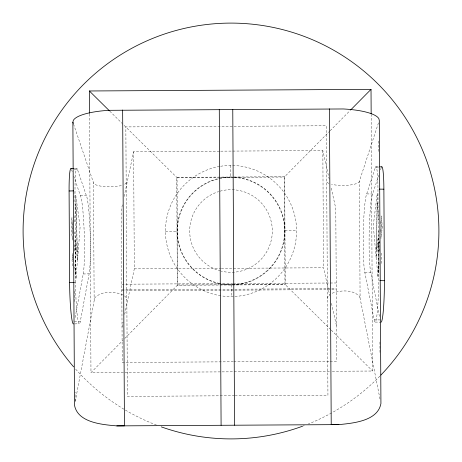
<?xml version="1.0" encoding="UTF-8"?>
<svg xmlns="http://www.w3.org/2000/svg" width="462" height="462" viewBox="0 0 462 462"><rect width="100%" height="100%" fill="white"/><g stroke="black" fill="none" stroke-linecap="round" stroke-linejoin="round"><path stroke-width="0.35" stroke-dasharray="2.31 1.73" d="M379.181 241.499L379.158 242.937L379.331 241.539M72.748 222.286L72.257 228.667L72.73 232.149M74.498 221.962L75.86 204.054L77.252 252.321L74.486 231.924M74.515 250.993L74.948 245.357L75.791 274.665L74.474 264.986M378.869 230.879L376.426 250.6L377.263 202.321L378.828 220.212M380.544 231.774L381.144 226.888L380.59 220.513M379.435 262.543L378.147 272.927L378.655 243.613L379.394 252.056M381.144 263.444L381.728 258.737L381.127 251.917M75.139 317.481L83.212 273.995A40.916 3.401 88.4 0 0 84.188 232.034A40.916 3.401 88.4 0 0 80.405 195.686L73.828 176.345M74.353 321.691L80.278 321.523L89.137 273.827A40.916 3.401 88.4 0 0 90.113 231.866A40.916 3.401 88.4 0 0 86.33 195.518L77.483 169.508L74.191 169.6M123.065 295.016C114.333 291.129 101.825 290.679 94.693 297.874L75.133 402.148L75.075 392.065M122.39 204.816L121.356 209.713L122.234 362.439L233.044 361.798M124.168 196.425L133.633 151.657L219.964 151.161M122.032 326.911L123.065 322.014M124.694 314.322L134.309 268.855L133.633 151.657M327.385 298.446L327.928 296.535L329.55 294.744M379.989 398.989L360.083 298.256L359.407 181.133L378.667 122.309M380.122 319.929L374.197 319.831L364.789 272.245A40.916 3.401 -89 0 1 363.334 230.295A40.916 3.401 -89 0 1 366.695 193.907L375.242 167.798L378.534 167.85M379.429 316.43L370.715 272.343A40.916 3.401 -89 0 1 369.253 230.394A40.916 3.401 -89 0 1 372.62 194.005L378.759 175.26M380.509 169.906L381.167 167.897M329.418 371.269L90.979 372.638L122.915 340.332M124.815 338.409L177.662 284.956L177.044 177.662L122.569 123.81M330.746 329.608L284.956 284.338L284.338 177.044L329.608 131.254M330.111 130.74L350.312 110.308M332.143 293.208C340.789 290.096 352.581 289.362 359.511 296.35L360.083 298.256M74.174 168.572L76.808 168.497M80.405 195.686L86.33 195.518M83.212 273.995L89.137 273.827M74.226 282.392L75.543 282.351A32.946 2.737 88.4 0 0 77.281 315.379A32.946 2.737 88.4 0 0 80.278 321.523M74.752 323.897L79.354 323.77M220.686 151.155L322.84 150.566L329.239 179.175M177.044 177.662L218.532 177.42M219.248 177.414L284.338 177.044M165.425 231.375L177.033 231.312M284.967 230.688L296.575 230.625M134.309 268.855L220.64 268.358M221.356 268.353L323.516 267.764L329.752 295.674M121.783 284.211L232.6 283.57M233.316 283.57L336.215 282.975M177.662 284.956L219.15 284.719M219.866 284.713L284.956 284.338M121.818 289.853L234.067 289.212M234.788 289.206L336.249 288.623M121.824 290.806L234.072 290.159M234.794 290.153L336.255 289.57M233.766 361.798L329.47 361.244M330.191 361.244L336.665 361.203L335.787 208.483L330.954 186.85M332.299 371.252L372.638 371.021L371.165 114.576M234.575 395.738L127.402 396.356L125.849 126.917L326.391 125.762L327.939 395.201L235.291 395.732M375.912 166.776L378.54 166.822M366.695 193.907L372.62 194.005M364.789 272.245L370.715 272.343M375.144 322.066L380.411 322.153M109.794 111.18L122.055 123.302M331.26 330.111L372.638 371.021M124.63 295.923L126.276 297.695L126.842 299.595M73.533 124.059L93.474 182.663L94.144 299.786M71.558 169.675L72.239 171.679M331.468 303.349L336.463 325.681M72.771 265.887L72.043 260.522L72.563 253.69L72.771 260.816M378.776 141.037L378.84 151.842M379.354 241.181L379.418 252.708M379.931 342.042L379.995 352.847M322.84 150.566L323.516 267.764M230.625 165.425L230.688 177.033M231.312 284.967L231.375 296.575M89.495 114.033L90.979 372.638M75.543 282.351L75.017 190.829A30.094 2.501 88.4 0 1 77.483 169.508M73.926 191.782L73.984 201.871M74.498 291.204L74.561 302.731M232.75 165.448A65.575 65.575 0 0 1 296.327 236.694A65.575 65.575 0 0 1 221.39 295.865M220.68 295.755A65.575 65.575 0 0 1 219.935 166.366M220.645 166.251A65.575 65.575 0 0 1 232.04 165.436M379.845 376.149A207.906 207.906 0 0 1 332.288 412.56M331.664 412.907A207.906 207.906 0 0 1 308.333 423.983M304.308 425.548A207.906 207.906 0 0 1 302.287 426.299M156.56 425.121A207.906 207.906 0 0 1 75.046 368.485M234.205 177.125A53.973 53.973 0 0 1 284.505 238.086A53.973 53.973 0 0 1 220.068 283.853M219.375 283.703A53.973 53.973 0 0 1 220.155 178.13M220.848 177.991A53.973 53.973 0 0 1 233.501 177.085M220.079 191.158A41.309 41.309 0 0 1 272.309 230.405A41.309 41.309 0 0 1 221.229 271.136M220.536 270.963A41.309 41.309 0 0 1 218.705 191.563M234.188 177.443A53.65 53.65 0 0 1 284.65 231.393A53.65 53.65 0 0 1 233.402 284.598M232.704 284.621A53.65 53.65 0 0 1 220.131 283.535M219.444 283.391A53.65 53.65 0 0 1 218.844 178.748M219.531 178.592A53.65 53.65 0 0 1 233.483 177.408M126.172 182.478A16.349 4.233 -0.3 0 1 123.989 184.604M121.396 185.499A16.349 4.233 -0.3 0 1 103.586 186.515A16.349 4.233 -0.3 0 1 93.474 182.663M359.407 181.133A16.349 4.233 -0.3 0 1 349.336 185.1A16.349 4.233 -0.3 0 1 331.514 184.286M328.909 183.426A16.349 4.233 -0.3 0 1 326.709 181.323M374.197 319.831A32.946 2.737 -89 0 0 377.119 313.652A32.946 2.737 -89 0 0 378.482 280.613L377.956 189.091A30.094 2.501 -89 0 0 375.242 167.798M377.263 193.445L376.149 257.819L373.302 225.381L377.263 193.445M378.655 238.225L377.98 277.31L376.247 257.611L378.655 238.225M381.341 215.997L380.954 238.3L382.322 227.235L381.341 215.997M71.945 217.775L71.084 229.025L72.586 240.073L71.945 217.775M77.512 259.332L76.011 279.048L74.884 239.969L77.512 259.332M80.088 227.067L77.616 259.54L75.762 195.183L80.088 227.067M284.661 176.721L176.721 177.339L177.339 285.279L285.279 284.661L284.661 176.721"/><path stroke-width="0.69" d="M72.88 122.268L73.291 120.466A45.709 11.833 -0.3 0 1 108.784 110.314L343.266 108.963A45.709 11.833 -0.3 0 1 378.875 118.711L379.302 120.507L380.931 403.517C377.812 421.067 353.135 423.192 338.889 424.613L116.788 425.889C102.529 424.636 77.824 422.788 74.509 405.278L72.88 122.268L73.319 123.464M350.745 109.869L371.021 89.362L371.159 113.854M116.788 425.889L124.457 425.849L122.644 110.008M70.882 168.665L73.516 168.59M73.435 323.937A32.946 2.737 88.4 0 1 69.618 282.519L69.092 190.997L73.701 190.87M69.618 282.519L74.226 282.392M89.489 113.311L89.362 90.979L371.021 89.362M379.856 166.84L381.831 166.874M379.273 189.114L383.882 189.189L384.407 280.711A32.946 2.737 -89 0 1 381.069 322.164M379.799 280.63L384.407 280.711M338.889 424.613L331.219 424.659L329.406 108.818M89.362 90.979L109.361 110.747M232.767 109.373L234.581 425.213M219.283 109.454L221.096 425.288M73.631 366.863A207.906 207.906 0 0 1 90.344 77.899A207.906 207.906 0 0 1 379.689 85.689A207.906 207.906 0 0 1 380.832 375.132M302.287 426.299A207.906 207.906 0 0 1 161.284 426.865M69.092 190.997A30.094 2.501 88.4 0 1 71.217 168.913M381.502 167.129A30.094 2.501 -89 0 1 383.882 189.189"/></g></svg>
